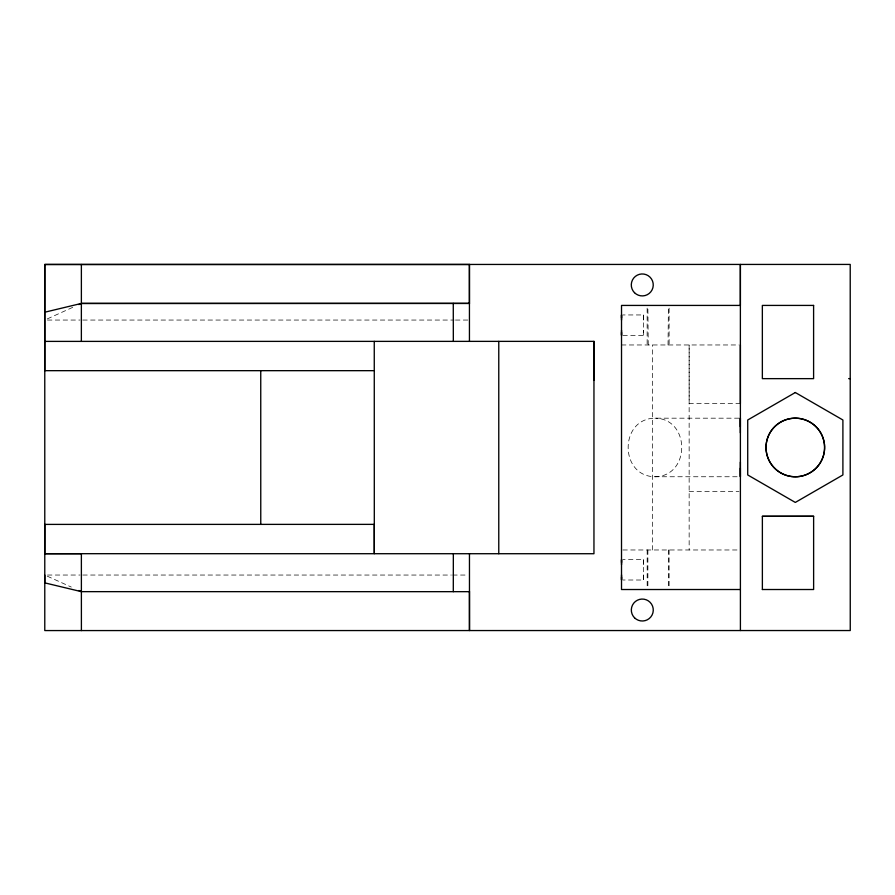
<?xml version="1.0" encoding="UTF-8"?>
<svg xmlns="http://www.w3.org/2000/svg" width="895" height="895" viewBox="0 0 895 895"><rect width="100%" height="100%" fill="white"/><g stroke="black" fill="none" stroke-linecap="round" stroke-linejoin="round"><path stroke-width="0.67" stroke-dasharray="4.47 3.36" d="M643.505 574.881L643.505 580.005L622.909 580.005M643.505 564.633L643.505 559.509L622.909 559.509M622.886 335.446L643.483 335.446L643.483 330.322M643.483 320.074L643.483 314.95L622.886 314.95M652.556 549.989L652.556 344.967M47.278 318.911L75.046 306.303M738.99 418.178L654.939 418.178C619.228 418.558 619.239 476.386 654.939 476.755L738.99 476.755M654.939 476.755C690.649 476.375 690.638 418.558 654.939 418.178M47.457 320.052L80.013 320.052M82.765 320.052L454.089 320.052M455.488 320.052L468.051 320.052M621.488 344.967L738.99 344.967M648.237 344.967L647.879 308.148M668.039 344.967L668.386 308.148M740.378 403.533L689.139 403.533L689.139 344.967L689.15 549.977M689.139 491.4L738.99 491.4M622.886 549.977L739.001 549.977M47.48 575.037L80.035 575.037M82.787 575.037L451.326 575.049M452.725 575.049L468.085 575.049M47.29 576.179L71.287 587.064M643.483 314.95L643.483 335.099M643.505 559.509L643.505 580.005M669.102 308.148L669.102 344.967M669.102 549.977L669.113 586.796M668.386 549.977L668.386 586.796M647.879 549.977L647.879 586.796M647.141 308.148L647.141 344.967M647.163 549.989L647.174 586.807"/><path stroke-width="1.34" d="M44.75 341.398L593.956 341.364L593.956 553.725L44.772 553.692L44.784 524.403L374.278 524.369L374.311 553.681L374.267 370.675L44.761 370.675L44.772 264.472L850.216 264.428L850.25 630.539L44.784 630.572L44.772 264.472L469.439 264.495L469.439 341.364M81.367 341.398L81.367 303.439L469.461 303.405L81.367 303.439L44.75 312.221M81.378 303.394L81.378 264.506M453.295 591.684L453.34 553.725M469.472 591.561L469.483 630.561L469.461 553.725M498.772 553.736L498.772 341.387M621.522 335.446L621.522 330.322M621.522 320.074L621.522 314.95L621.522 317.949M621.533 579.658L621.533 574.881M621.533 564.633L621.533 559.509M740.378 462.111L740.378 476.755L740.366 468.174M740.366 432.822L740.366 418.178L740.366 426.747M740.378 403.533L740.378 344.955M78.838 304.58L81.367 303.439M848.639 378.63L850.228 378.63M762.372 589.514L762.372 516.314L813.622 516.281L813.622 589.514L762.372 589.514M762.372 516.314L813.622 516.292M45.164 553.703L81.378 553.692L81.4 630.572M740.4 589.514L621.51 589.525L621.522 305.43L740.378 305.419L740.378 264.417L740.411 630.528M44.772 575.037L44.772 582.869L81.378 591.651L469.483 591.673M78.861 590.51L81.378 591.651M469.428 264.461L469.439 303.383M374.255 341.353L374.267 370.675M621.522 332.448L621.522 335.099M621.533 559.856L621.533 562.507M621.533 577.006L621.533 580.005M453.273 303.394L453.329 341.364M593.956 341.375L593.967 380.397M260.747 370.675L260.769 524.38M795.308 392.525L747.717 419.99L747.717 474.954L795.308 502.431L842.9 474.954L842.9 419.99L795.308 392.513M813.6 305.419L762.35 305.419L762.361 378.641L813.6 378.641L813.6 305.419M634.533 617.796A10.986 10.986 0 0 0 652.902 612.874A10.986 10.986 0 0 0 639.455 599.426A10.986 10.986 0 0 0 634.533 617.796M774.6 468.186A29.289 29.289 0 0 0 823.601 455.052A29.289 29.289 0 0 0 787.723 419.184A29.289 29.289 0 0 0 774.6 468.186A29.289 29.289 0 0 0 823.613 455.052A29.289 29.289 0 0 0 787.734 419.184A29.289 29.289 0 0 0 774.611 468.186M634.499 292.699A10.986 10.986 0 0 0 652.88 287.776A10.986 10.986 0 0 0 639.422 274.329A10.986 10.986 0 0 0 634.499 292.699"/></g></svg>
